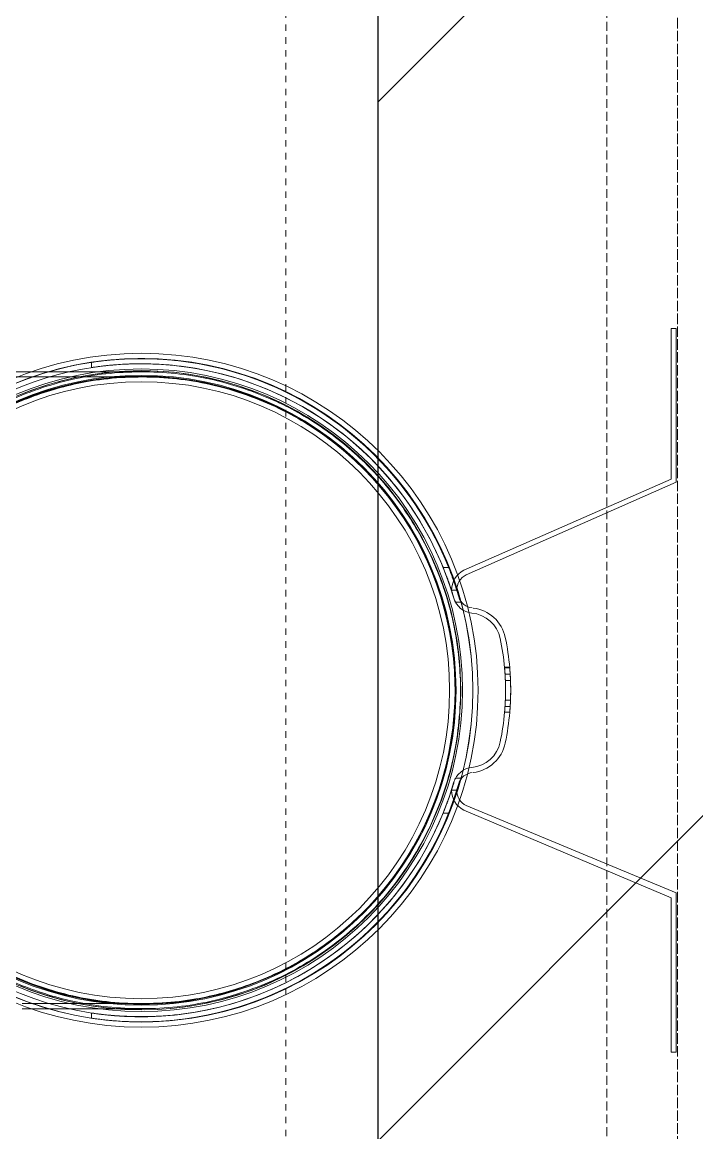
# Model space of a CAD drawing. Header units: millimetres. Extents: x 2179 to 48742, y 3478 to 161002.
# Drawn here: x 18841.9 to 18947, y 152692.9 to 152865.7 of the extents above; entities that cross this region are included whole.
import ezdxf

# ---------------------------------------------------------------- set-up
doc = ezdxf.new("R2010")
doc.units = ezdxf.units.MM
doc.linetypes.add('1_Čerchovaná 1_0mm', pattern=[2.4, 1.2, -0.6, 0, -0.6])
doc.linetypes.add('3_Čárkovaná 1_0mm', pattern=[2, 1, -1])
for name, color, linetype, lineweight in [('A-DETL-MBND', 7, '3_Čárkovaná 1_0mm', 9), ('A-WALL', 7, 'Continuous', 9), ('A-WALL-1', 7, 'Continuous', 25)]:
    doc.layers.add(name, color=color, linetype=linetype, lineweight=lineweight)
for name, color, linetype, lineweight, true_color in [('A-GENM-1', 7, 'Continuous', 9, 0x646464), ('A-GENM-2', 7, '1_Čerchovaná 1_0mm', 9, 0x646464), ('A-WALL-PATT-1', 9, 'Continuous', 9, 0x808080)]:
    doc.layers.add(name, color=color, linetype=linetype, lineweight=lineweight, true_color=true_color)

# ---------------------------------------------------------------- blocks, each defined once
blk = doc.blocks.new('Construction_Roof-Accessories_Lindab_Round- - Lindab Round Downpipe System 150_100 High Build Polyester 001 Antique White-815879-1NP _ stroje')
at = {"layer": 'A-GENM-1'}
for p, q in [((180862.18, 152818.08), (180861.38, 152818.08)), ((180861.38, 152805.58), (180861.38, 152818.08)), ((180862.18, 152818.08), (180862.18, 152805.58)), ((180771.12, 152812.81), (180771.12, 152812)), ((180861.38, 152794.65), (180861.38, 152805.58)), ((180861.38, 152805.58), (180861.38, 152794.65)), ((180862.18, 152805.58), (180862.18, 152794.18)), ((180862.18, 152794.18), (180862.18, 152805.58)), ((180829.07, 152780.44), (180861.38, 152794.65)), ((180861.38, 152794.65), (180829.07, 152780.44)), ((180862.18, 152794.18), (180829.44, 152779.73)), ((180829.44, 152779.73), (180862.18, 152794.18)), ((180825.86, 152780.9), (180826.73, 152780.9)), ((180826.73, 152780.9), (180825.86, 152780.9)), ((180827.96, 152777.34), (180827.16, 152777.34)), ((180827.16, 152777.34), (180827.96, 152777.34)), ((180828, 152777.34), (180827.16, 152777.34)), ((180827.16, 152777.34), (180828, 152777.34)), ((180827.8, 152775.48), (180828.75, 152775.48)), ((180827.8, 152775.48), (180828.75, 152775.48)), ((180828.75, 152775.48), (180827.8, 152775.48)), ((180828.75, 152775.48), (180827.8, 152775.48)), ((180836.23, 152765.35), (180835.43, 152765.35)), ((180836.24, 152765.3), (180835.43, 152765.3)), ((180835.43, 152765.28), (180836.24, 152765.28)), ((180836.31, 152764.3), (180835.51, 152764.3)), ((180836.31, 152764.3), (180835.51, 152764.3)), ((180836.36, 152763.29), (180835.56, 152763.29)), ((180836.36, 152763.29), (180835.56, 152763.29)), ((180836.36, 152763.29), (180835.56, 152763.29)), ((180836.36, 152763.29), (180835.56, 152763.29)), ((180835.51, 152759.26), (180836.31, 152759.26)), ((180835.51, 152759.26), (180836.31, 152759.26)), ((180836.36, 152760.26), (180835.56, 152760.26)), ((180836.36, 152760.26), (180835.56, 152760.26)), ((180835.56, 152760.25), (180836.36, 152760.25)), ((180835.56, 152760.25), (180836.36, 152760.25)), ((180835.44, 152758.37), (180836.25, 152758.37)), ((180836.25, 152758.37), (180835.44, 152758.37)), ((180835.44, 152758.35), (180836.24, 152758.35)), ((180828.75, 152748.08), (180827.8, 152748.08)), ((180828.75, 152748.08), (180827.8, 152748.08)), ((180827.8, 152748.08), (180828.75, 152748.08)), ((180827.8, 152748.08), (180828.75, 152748.08)), ((180827.16, 152746.21), (180827.96, 152746.21)), ((180827.96, 152746.21), (180827.16, 152746.21)), ((180827.16, 152746.21), (180828, 152746.21)), ((180828, 152746.21), (180827.16, 152746.21)), ((180829.44, 152743.82), (180862.18, 152730.23)), ((180862.18, 152730.23), (180829.44, 152743.82)), ((180826.73, 152742.65), (180825.87, 152742.65)), ((180825.87, 152742.65), (180826.73, 152742.65)), ((180861.38, 152729.46), (180829.07, 152743.12)), ((180829.07, 152743.12), (180861.38, 152729.46)), ((180861.38, 152717.98), (180861.38, 152729.46)), ((180861.38, 152729.46), (180861.38, 152717.98)), ((180862.18, 152730.23), (180862.18, 152717.98)), ((180862.18, 152717.98), (180862.18, 152730.23)), ((180861.38, 152705.48), (180861.38, 152717.98)), ((180862.18, 152717.98), (180862.18, 152705.48)), ((180771.12, 152711.55), (180771.12, 152710.74)), ((180861.38, 152705.48), (180862.18, 152705.48))]:
    blk.add_line(p, q, dxfattribs=at)
at = {"layer": 'A-GENM-1', "flags": 128}
for points in [[(180758.81, 152811.34), (180761.31, 152811.34), (180763.66, 152811.34), (180765.86, 152811.34), (180767.9, 152811.34), (180769.78, 152811.34), (180771.49, 152811.34), (180773.04, 152811.34), (180774.42, 152811.34), (180775.63, 152811.34), (180776.67, 152811.34), (180777.53, 152811.34), (180778.21, 152811.34), (180778.72, 152811.34), (180778.94, 152811.34)], [(180759.03, 152807.36), (180760.87, 152808.11), (180762.73, 152808.8), (180764.63, 152809.41), (180766.54, 152809.94), (180768.48, 152810.39), (180770.43, 152810.77), (180772.4, 152811.07), (180774.37, 152811.29), (180776.36, 152811.43), (180778.35, 152811.49), (180780.33, 152811.47), (180782.32, 152811.37), (180784.3, 152811.2), (180786.27, 152810.94), (180788.23, 152810.61), (180790.18, 152810.19), (180792.1, 152809.7), (180794.01, 152809.14), (180795.89, 152808.49), (180797.75, 152807.78), (180799.57, 152806.98), (180801.36, 152806.12), (180803.12, 152805.19), (180804.83, 152804.18), (180806.51, 152803.11), (180808.14, 152801.97), (180809.72, 152800.77), (180811.26, 152799.51), (180812.74, 152798.18), (180814.17, 152796.8), (180815.54, 152795.36), (180816.86, 152793.87), (180818.11, 152792.32), (180819.3, 152790.73), (180820.43, 152789.09), (180821.48, 152787.41), (180822.47, 152785.68), (180823.4, 152783.92), (180824.25, 152782.12), (180825.02, 152780.29), (180825.73, 152778.43), (180826.36, 152776.54), (180826.91, 152774.63), (180827.38, 152772.7), (180827.78, 152770.76), (180828.1, 152768.79), (180828.34, 152766.82), (180828.51, 152764.84), (180828.59, 152762.85), (180828.6, 152761.78)], [(180758.81, 152810.54), (180761.31, 152810.54), (180763.66, 152810.54), (180765.86, 152810.54), (180767.9, 152810.54), (180769.78, 152810.54), (180771.49, 152810.54), (180773.04, 152810.54), (180774.42, 152810.54), (180775.63, 152810.54), (180776.67, 152810.54), (180777.53, 152810.54), (180778.21, 152810.54), (180778.72, 152810.54), (180778.94, 152810.54)], [(180759.38, 152806.55), (180761.19, 152807.29), (180763.02, 152807.96), (180764.88, 152808.56), (180766.76, 152809.08), (180768.66, 152809.53), (180770.58, 152809.9), (180772.51, 152810.19), (180774.45, 152810.41), (180776.4, 152810.55), (180778.35, 152810.61), (180780.31, 152810.59), (180782.26, 152810.49), (180784.2, 152810.32), (180786.14, 152810.07), (180788.07, 152809.74), (180789.98, 152809.33), (180791.87, 152808.85), (180793.74, 152808.29), (180795.59, 152807.66), (180797.41, 152806.96), (180799.2, 152806.18), (180800.96, 152805.33), (180802.69, 152804.41), (180804.37, 152803.43), (180806.02, 152802.38), (180807.62, 152801.26), (180809.18, 152800.08), (180810.68, 152798.84), (180812.14, 152797.53), (180813.54, 152796.18), (180814.89, 152794.76), (180816.18, 152793.3), (180817.41, 152791.78), (180818.58, 152790.21), (180819.69, 152788.6), (180820.73, 152786.95), (180821.7, 152785.26), (180822.6, 152783.53), (180823.44, 152781.76), (180824.2, 152779.96), (180824.89, 152778.14), (180825.51, 152776.28), (180826.05, 152774.41), (180826.52, 152772.51), (180826.91, 152770.6), (180827.23, 152768.67), (180827.46, 152766.73), (180827.62, 152764.78), (180827.7, 152762.83), (180827.72, 152761.78)], [(180828.6, 152761.78), (180828.56, 152759.79), (180828.44, 152757.8), (180828.24, 152755.82), (180827.96, 152753.86), (180827.61, 152751.9), (180827.17, 152749.96), (180826.66, 152748.04), (180826.08, 152746.14), (180825.41, 152744.26), (180824.67, 152742.42), (180823.86, 152740.6), (180822.98, 152738.82), (180822.03, 152737.07), (180821.01, 152735.37), (180819.92, 152733.7), (180818.76, 152732.09), (180817.54, 152730.51), (180816.26, 152728.99), (180814.92, 152727.52), (180813.52, 152726.11), (180812.07, 152724.75), (180810.56, 152723.46), (180809, 152722.22), (180807.4, 152721.05), (180805.74, 152719.94), (180804.05, 152718.9), (180802.32, 152717.93), (180800.54, 152717.03), (180798.74, 152716.2), (180796.9, 152715.44), (180795.03, 152714.75), (180793.14, 152714.15), (180791.22, 152713.61), (180789.28, 152713.16), (180787.33, 152712.78), (180785.37, 152712.48), (180783.39, 152712.26), (180781.41, 152712.12), (180779.42, 152712.06), (180777.43, 152712.08), (180775.44, 152712.18), (180773.46, 152712.36), (180771.49, 152712.61), (180769.53, 152712.95), (180767.59, 152713.36), (180765.66, 152713.85), (180763.75, 152714.42), (180761.87, 152715.06), (180760.02, 152715.78)], [(180827.72, 152761.78), (180827.68, 152759.82), (180827.56, 152757.87), (180827.36, 152755.93), (180827.09, 152754), (180826.74, 152752.07), (180826.32, 152750.17), (180825.81, 152748.28), (180825.24, 152746.41), (180824.59, 152744.57), (180823.86, 152742.76), (180823.06, 152740.98), (180822.2, 152739.23), (180821.26, 152737.51), (180820.26, 152735.84), (180819.19, 152734.2), (180818.05, 152732.61), (180816.85, 152731.07), (180815.6, 152729.58), (180814.28, 152728.13), (180812.9, 152726.75), (180811.48, 152725.41), (180810, 152724.14), (180808.47, 152722.92), (180806.89, 152721.77), (180805.27, 152720.68), (180803.6, 152719.66), (180801.9, 152718.71), (180800.16, 152717.82), (180798.38, 152717.01), (180796.58, 152716.26), (180794.74, 152715.59), (180792.88, 152714.99), (180791, 152714.47), (180789.1, 152714.02), (180787.18, 152713.65), (180785.25, 152713.36), (180783.31, 152713.14), (180781.36, 152713.01), (180779.41, 152712.95), (180777.46, 152712.96), (180775.51, 152713.06), (180773.56, 152713.23), (180771.62, 152713.49), (180769.7, 152713.81), (180767.79, 152714.22), (180765.89, 152714.7), (180764.02, 152715.26), (180762.17, 152715.89), (180760.35, 152716.59), (180758.56, 152717.37)], [(180778.94, 152713.01), (180778.53, 152713.01), (180777.95, 152713.01), (180777.19, 152713.01), (180776.26, 152713.01), (180775.15, 152713.01), (180773.87, 152713.01), (180772.42, 152713.01), (180770.8, 152713.01), (180769.02, 152713.01), (180767.07, 152713.01), (180764.96, 152713.01), (180762.7, 152713.01), (180760.29, 152713.01)], [(180778.94, 152712.21), (180778.53, 152712.21), (180777.95, 152712.21), (180777.19, 152712.21), (180776.26, 152712.21), (180775.15, 152712.21), (180773.87, 152712.21), (180772.42, 152712.21), (180770.8, 152712.21), (180769.02, 152712.21), (180767.07, 152712.21), (180764.96, 152712.21), (180762.7, 152712.21), (180760.29, 152712.21)]]:
    blk.add_lwpolyline(points, dxfattribs=at)
at = {"layer": 'A-GENM-1'}
for centre, radius, start, end in [((180778.88, 152761.78), 52.43, 90, 270), ((180778.88, 152761.78), 52.43, 90, 270), ((180778.88, 152761.78), 52.43, 0, 180), ((180778.88, 152761.78), 52.43, 270, 90), ((180778.88, 152761.78), 52.43, 270, 90), ((180778.88, 152761.78), 51.63, 90, 270), ((180778.88, 152761.78), 51.63, 90, 270), ((180778.88, 152761.78), 51.61, 0, 180), ((180778.8, 152761.78), 51.6, 16.3681, 157.3931), ((180778.8, 152761.78), 51.6, 16.3681, 157.3931), ((180778.8, 152761.78), 50.8, 16.3681, 157.3931), ((180778.8, 152761.78), 50.8, 16.3681, 157.3931), ((180778.88, 152761.78), 51.63, 270, 90), ((180778.88, 152761.78), 51.63, 270, 90), ((180778.8, 152761.78), 51.6, 21.7598, 80.1575), ((180778.8, 152761.78), 51.6, 21.7567, 80.1575), ((180778.88, 152761.78), 50, 0, 180), ((180778.88, 152761.78), 50, 0, 180), ((180778.88, 152761.78), 49.73, 0, 180), ((180778.88, 152761.78), 49, 0, 180), ((180778.88, 152761.78), 49, 0, 180), ((180778.88, 152761.78), 49, 0, 180), ((180778.88, 152761.78), 49, 0, 180), ((180778.8, 152761.78), 50.8, 22.1204, 80.0009), ((180778.8, 152761.78), 50.8, 22.1172, 80.0009), ((180778.88, 152761.78), 48.88, 0, 180), ((180778.88, 152761.78), 48, 0, 180), ((180778.88, 152761.78), 48, 0, 180), ((180830.76, 152777.26), 3.6, 118, 178.6506), ((180830.76, 152777.26), 3.6, 118, 178.6506), ((180830.76, 152777.26), 2.8, 118, 178.265), ((180830.76, 152777.26), 2.8, 118, 178.265), ((180830.64, 152777), 2.43, 196.3681, 264.5913), ((180830.64, 152777), 2.43, 196.3681, 264.5913), ((180830.64, 152777), 3.23, 196.3681, 264.5913), ((180830.64, 152777), 3.23, 196.3681, 264.5913), ((180829.87, 152768.81), 5.8, 11.7107, 83.3681), ((180829.87, 152768.81), 5.8, 11.7107, 83.3681), ((180829.87, 152768.81), 5, 11.7107, 84.5913), ((180829.87, 152768.81), 5, 11.7107, 84.5913), ((180795.94, 152761.78), 39.65, 5.0756, 11.7107), ((180795.94, 152761.78), 39.65, 5.0756, 11.7107), ((180795.94, 152761.78), 40.45, 4.9749, 11.7107), ((180795.94, 152761.78), 40.45, 4.9749, 11.7107), ((180778.88, 152761.78), 52.43, 180, 0), ((180778.88, 152761.78), 51.61, 180, 360), ((180778.88, 152761.78), 50, 180, 0), ((180778.88, 152761.78), 50, 180, 0), ((180778.88, 152761.78), 49.73, 180, 0), ((180778.88, 152761.78), 49, 180, 360), ((180778.88, 152761.78), 49, 180, 360), ((180778.88, 152761.78), 49, 180, 0), ((180778.88, 152761.78), 49, 180, 0), ((180778.88, 152761.78), 48.88, 180, 0), ((180778.88, 152761.78), 48, 180, 0), ((180778.88, 152761.78), 48, 180, 0), ((180778.8, 152761.78), 51.6, 183.5413, 343.6779), ((180778.8, 152761.78), 51.6, 183.5413, 343.6779), ((180778.8, 152761.78), 50.8, 183.5971, 343.6852), ((180778.8, 152761.78), 50.8, 183.5971, 343.6852), ((180795.94, 152761.78), 39.65, 348.2893, 355.0705), ((180795.94, 152761.78), 39.65, 348.2893, 355.0705), ((180795.94, 152761.78), 40.45, 348.2893, 355.1683), ((180795.94, 152761.78), 40.45, 348.2893, 355.1683), ((180829.87, 152754.74), 5, 275.4087, 348.2893), ((180829.87, 152754.74), 5, 275.4087, 348.2893), ((180829.87, 152754.74), 5.8, 276.6319, 348.2893), ((180829.87, 152754.74), 5.8, 276.6319, 348.2893), ((180830.64, 152746.55), 3.23, 95.4087, 162.8146), ((180830.64, 152746.55), 3.23, 95.4087, 162.8146), ((180830.64, 152746.55), 2.43, 95.4087, 162.6821), ((180830.64, 152746.55), 2.43, 95.4087, 162.6821), ((180830.76, 152746.29), 3.6, 181.3494, 242), ((180830.76, 152746.29), 3.6, 181.3494, 242), ((180830.76, 152746.29), 2.8, 181.735, 242), ((180830.76, 152746.29), 2.8, 181.735, 242), ((180778.8, 152761.78), 50.8, 279.9991, 337.8811), ((180778.8, 152761.78), 50.8, 279.9991, 337.8843), ((180778.8, 152761.78), 51.6, 279.8425, 338.2417), ((180778.8, 152761.78), 51.6, 279.8425, 338.2448)]:
    blk.add_arc(centre, radius, start, end, dxfattribs=at)
for points, knots in [([(180787.62, 152812.62), (180786.64, 152812.79), (180784.71, 152813.07), (180781.99, 152813.3), (180779.35, 152813.4), (180776.98, 152813.36), (180774.93, 152813.25), (180773.26, 152813.09), (180772.05, 152812.94), (180771.22, 152812.82), (180771.02, 152812.79), (180771.55, 152812.87), (180772.67, 152813.02), (180773.87, 152813.15), (180774.97, 152813.24), (180776.21, 152813.32), (180778, 152813.39), (180781.71, 152813.38), (180785.16, 152813.05), (180787.62, 152812.62)], [0, 0, 0, 0, 0.055556, 0.111111, 0.166667, 0.222222, 0.277778, 0.333333, 0.388889, 0.444444, 0.513889, 0.583333, 0.652778, 0.6875, 0.722222, 0.756944, 0.791667, 0.861111, 1, 1, 1, 1]), ([(180787.62, 152811.81), (180786.64, 152811.98), (180784.71, 152812.26), (180781.99, 152812.5), (180779.35, 152812.6), (180776.97, 152812.56), (180774.93, 152812.44), (180773.26, 152812.28), (180772.05, 152812.13), (180771.22, 152812.01), (180771.02, 152811.98), (180771.55, 152812.06), (180772.67, 152812.21), (180773.87, 152812.34), (180774.97, 152812.44), (180776.22, 152812.52), (180778.01, 152812.59), (180781.72, 152812.58), (180785.16, 152812.24), (180787.62, 152811.81)], [0, 0, 0, 0, 0.055556, 0.111111, 0.166667, 0.222222, 0.277778, 0.333333, 0.388889, 0.444444, 0.513889, 0.583333, 0.652778, 0.6875, 0.722222, 0.756944, 0.791667, 0.861111, 1, 1, 1, 1]), ([(180729.15, 152761.78), (180729.19, 152765.53), (180730.01, 152772.76), (180732.86, 152781.12), (180736.35, 152787.57), (180739.44, 152792.07), (180742.91, 152796.09), (180746.92, 152799.81), (180751.31, 152803.1), (180755.88, 152805.8), (180760.86, 152808.03), (180766.09, 152809.75), (180771.3, 152810.86), (180776.7, 152811.37), (180782.2, 152811.32), (180787.18, 152810.74), (180791.71, 152809.73), (180795.89, 152808.41), (180799.95, 152806.75), (180803.76, 152804.78), (180807.37, 152802.47), (180810.86, 152799.8), (180814.1, 152796.85), (180817.01, 152793.7), (180819.61, 152790.3), (180821.97, 152786.6), (180824, 152782.72), (180826.2, 152777.44), (180828.02, 152770.61), (180828.56, 152764.78), (180828.59, 152761.78)], [-1, -1, -1, -1, -0.930556, -0.861111, -0.826389, -0.791667, -0.756944, -0.722222, -0.6875, -0.652778, -0.618056, -0.583333, -0.548611, -0.513889, -0.479167, -0.444444, -0.416667, -0.388889, -0.361111, -0.333333, -0.305556, -0.277778, -0.25, -0.222222, -0.194444, -0.166667, -0.138889, -0.111111, -0.055556, 0, 0, 0, 0]), ([(180827.79, 152761.78), (180827.75, 152765.47), (180826.95, 152772.59), (180824.16, 152780.8), (180820.75, 152787.15), (180817.72, 152791.59), (180814.32, 152795.54), (180810.36, 152799.22), (180806.04, 152802.46), (180801.55, 152805.11), (180796.65, 152807.31), (180791.5, 152808.99), (180786.38, 152810.07), (180781.07, 152810.58), (180775.65, 152810.51), (180770.75, 152809.94), (180766.3, 152808.94), (180762.18, 152807.64), (180758.19, 152805.99), (180754.44, 152804.06), (180750.88, 152801.79), (180747.46, 152799.17), (180744.27, 152796.28), (180741.41, 152793.18), (180738.84, 152789.84), (180736.51, 152786.2), (180734.5, 152782.39), (180732.32, 152777.19), (180730.52, 152770.47), (180729.99, 152764.73), (180729.96, 152761.78)], [-1, -1, -1, -1, -0.930556, -0.861111, -0.826389, -0.791667, -0.756944, -0.722222, -0.6875, -0.652778, -0.618056, -0.583333, -0.548611, -0.513889, -0.479167, -0.444444, -0.416667, -0.388889, -0.361111, -0.333333, -0.305556, -0.277778, -0.25, -0.222222, -0.194444, -0.166667, -0.138889, -0.111111, -0.055556, 0, 0, 0, 0]), ([(180825.86, 152780.91), (180825.95, 152780.7), (180826.11, 152780.3), (180826.29, 152779.81), (180826.42, 152779.48), (180826.5, 152779.26), (180826.54, 152779.15), (180826.54, 152779.14), (180826.54, 152779.15)], [-1, -1, -1, -1, -0.785714, -0.571429, -0.428571, -0.285714, -0.142857, 0, 0, 0, 0]), ([(180826.54, 152779.15), (180826.55, 152779.13), (180826.54, 152779.16), (180826.48, 152779.32), (180826.41, 152779.5), (180826.31, 152779.76), (180826.13, 152780.23), (180825.98, 152780.63), (180825.86, 152780.91)], [-1, -1, -1, -1, -0.785714, -0.678571, -0.571429, -0.428571, -0.285714, 0, 0, 0, 0]), ([(180826.73, 152780.91), (180826.81, 152780.7), (180826.97, 152780.3), (180827.15, 152779.81), (180827.27, 152779.47), (180827.35, 152779.26), (180827.39, 152779.15), (180827.39, 152779.14), (180827.39, 152779.15)], [-1, -1, -1, -1, -0.785714, -0.571429, -0.428571, -0.285714, -0.142857, 0, 0, 0, 0]), ([(180827.39, 152779.15), (180827.4, 152779.13), (180827.39, 152779.16), (180827.33, 152779.31), (180827.26, 152779.5), (180827.17, 152779.76), (180826.99, 152780.23), (180826.84, 152780.63), (180826.73, 152780.91)], [-1, -1, -1, -1, -0.785714, -0.678571, -0.571429, -0.428571, -0.285714, 0, 0, 0, 0]), ([(180826.54, 152779.15), (180826.53, 152779.16), (180826.54, 152779.16), (180826.57, 152779.05), (180826.64, 152778.87), (180826.76, 152778.52), (180826.88, 152778.19), (180826.96, 152777.94)], [-1, -1, -1, -1, -0.833333, -0.666667, -0.5, -0.333333, 0, 0, 0, 0]), ([(180826.96, 152777.94), (180826.88, 152778.19), (180826.76, 152778.52), (180826.64, 152778.87), (180826.57, 152779.05), (180826.54, 152779.16), (180826.53, 152779.16), (180826.54, 152779.15)], [-1, -1, -1, -1, -0.666667, -0.5, -0.333333, -0.166667, 0, 0, 0, 0]), ([(180826.96, 152777.94), (180827.03, 152777.75), (180827.15, 152777.36), (180827.32, 152776.84), (180827.45, 152776.41), (180827.51, 152776.19), (180827.54, 152776.09)], [-1, -1, -1, -1, -0.7, -0.4, -0.2, 0, 0, 0, 0]), ([(180827.54, 152776.09), (180827.5, 152776.25), (180827.4, 152776.58), (180827.2, 152777.23), (180827.05, 152777.69), (180826.96, 152777.94)], [-1, -1, -1, -1, -0.7, -0.4, 0, 0, 0, 0]), ([(180827.39, 152779.15), (180827.39, 152779.16), (180827.39, 152779.16), (180827.42, 152779.06), (180827.49, 152778.87), (180827.61, 152778.53), (180827.72, 152778.19), (180827.81, 152777.94)], [-1, -1, -1, -1, -0.833333, -0.666667, -0.5, -0.333333, 0, 0, 0, 0]), ([(180827.81, 152777.94), (180827.72, 152778.19), (180827.61, 152778.53), (180827.49, 152778.87), (180827.42, 152779.06), (180827.39, 152779.16), (180827.39, 152779.16), (180827.39, 152779.15)], [-1, -1, -1, -1, -0.666667, -0.5, -0.333333, -0.166667, 0, 0, 0, 0]), ([(180827.81, 152777.94), (180827.9, 152777.67), (180828.03, 152777.25), (180828.2, 152776.69), (180828.28, 152776.44), (180828.31, 152776.32)], [-1, -1, -1, -1, -0.5, -0.25, 0, 0, 0, 0]), ([(180828.31, 152776.32), (180828.28, 152776.44), (180828.2, 152776.69), (180828.03, 152777.25), (180827.9, 152777.67), (180827.81, 152777.94)], [-1, -1, -1, -1, -0.75, -0.5, 0, 0, 0, 0]), ([(180828.75, 152775.48), (180828.75, 152775.47), (180828.75, 152775.48), (180828.71, 152775.54), (180828.63, 152775.63), (180828.49, 152775.85), (180828.38, 152776.1), (180828.31, 152776.32)], [-1, -1, -1, -1, -0.85, -0.7, -0.55, -0.4, 0, 0, 0, 0]), ([(180828.31, 152776.32), (180828.35, 152776.19), (180828.42, 152776.01), (180828.52, 152775.82), (180828.59, 152775.7), (180828.66, 152775.6), (180828.71, 152775.53), (180828.74, 152775.49), (180828.75, 152775.48), (180828.75, 152775.48)], [-1, -1, -1, -1, -0.75, -0.625, -0.5, -0.375, -0.25, -0.125, 0, 0, 0, 0]), ([(180828.75, 152775.48), (180828.75, 152775.48), (180828.74, 152775.49), (180828.71, 152775.53), (180828.66, 152775.6), (180828.59, 152775.7), (180828.52, 152775.82), (180828.42, 152776.01), (180828.35, 152776.19), (180828.31, 152776.32)], [-1, -1, -1, -1, -0.875, -0.75, -0.625, -0.5, -0.375, -0.25, 0, 0, 0, 0]), ([(180828.31, 152776.32), (180828.36, 152776.15), (180828.45, 152775.94), (180828.57, 152775.72), (180828.65, 152775.61), (180828.7, 152775.54), (180828.74, 152775.5), (180828.75, 152775.48), (180828.75, 152775.48)], [-1, -1, -1, -1, -0.7, -0.55, -0.4, -0.3, -0.2, -0.1, -0.1, -0.1, -0.1]), ([(180827.8, 152775.48), (180827.8, 152775.47), (180827.79, 152775.48), (180827.76, 152775.55), (180827.71, 152775.64), (180827.64, 152775.81), (180827.57, 152775.99), (180827.54, 152776.09)], [-1, -1, -1, -1, -0.75, -0.625, -0.5, -0.25, 0, 0, 0, 0]), ([(180827.54, 152776.09), (180827.57, 152775.99), (180827.64, 152775.81), (180827.71, 152775.64), (180827.76, 152775.55), (180827.79, 152775.48), (180827.8, 152775.47), (180827.8, 152775.48)], [-1, -1, -1, -1, -0.75, -0.5, -0.375, -0.25, 0, 0, 0, 0]), ([(180835.44, 152758.35), (180835.44, 152758.36), (180835.46, 152758.52), (180835.5, 152759.06), (180835.53, 152759.59), (180835.56, 152760.22), (180835.58, 152760.83), (180835.59, 152761.32), (180835.59, 152761.83), (180835.59, 152762.42), (180835.57, 152763.06), (180835.55, 152763.61), (180835.52, 152764.11), (180835.49, 152764.55), (180835.47, 152764.9), (180835.44, 152765.16), (180835.43, 152765.31), (180835.43, 152765.35), (180835.43, 152765.35)], [-1, -1, -1, -1, -0.861111, -0.791667, -0.722222, -0.652778, -0.583333, -0.548611, -0.513889, -0.444444, -0.388889, -0.333333, -0.277778, -0.222222, -0.166667, -0.111111, -0.055556, 0, 0, 0, 0]), ([(180835.43, 152765.35), (180835.43, 152765.35), (180835.44, 152765.19), (180835.49, 152764.65), (180835.52, 152764.12), (180835.55, 152763.49), (180835.58, 152762.88), (180835.59, 152762.39), (180835.59, 152761.88), (180835.59, 152761.29), (180835.57, 152760.65), (180835.55, 152760.09), (180835.53, 152759.59), (180835.5, 152759.16), (180835.48, 152758.81), (180835.46, 152758.55), (180835.44, 152758.39), (180835.44, 152758.36), (180835.44, 152758.35)], [-1, -1, -1, -1, -0.861111, -0.791667, -0.722222, -0.652778, -0.583333, -0.548611, -0.513889, -0.444444, -0.388889, -0.333333, -0.277778, -0.222222, -0.166667, -0.111111, -0.055556, 0, 0, 0, 0]), ([(180835.56, 152763.29), (180835.56, 152763.3), (180835.56, 152763.39), (180835.54, 152763.69), (180835.52, 152764.06), (180835.49, 152764.56), (180835.46, 152764.99), (180835.43, 152765.28)], [-1, -1, -1, -1, -0.785714, -0.571429, -0.428571, -0.285714, 0, 0, 0, 0]), ([(180835.43, 152765.28), (180835.45, 152765.06), (180835.49, 152764.63), (180835.52, 152764.11), (180835.54, 152763.74), (180835.56, 152763.42), (180835.56, 152763.31), (180835.56, 152763.29)], [-1, -1, -1, -1, -0.785714, -0.571429, -0.428571, -0.285714, 0, 0, 0, 0]), ([(180835.56, 152763.29), (180835.55, 152763.44), (180835.54, 152763.7), (180835.53, 152763.95), (180835.52, 152764.1), (180835.51, 152764.21), (180835.51, 152764.3), (180835.51, 152764.3), (180835.52, 152764.18), (180835.53, 152763.95), (180835.54, 152763.69), (180835.56, 152763.4), (180835.57, 152763.1), (180835.58, 152762.79), (180835.58, 152762.47), (180835.59, 152762.13), (180835.59, 152761.78), (180835.59, 152761.42), (180835.58, 152761.08), (180835.58, 152760.77), (180835.57, 152760.45), (180835.56, 152760.16), (180835.55, 152759.91), (180835.53, 152759.7), (180835.53, 152759.52), (180835.52, 152759.38), (180835.51, 152759.29), (180835.51, 152759.26), (180835.51, 152759.27), (180835.51, 152759.32), (180835.52, 152759.4), (180835.52, 152759.49), (180835.53, 152759.59), (180835.54, 152759.81), (180835.55, 152760.06), (180835.56, 152760.26)], [-1, -1, -1, -1, -0.958333, -0.916667, -0.895833, -0.875, -0.833333, -0.791667, -0.75, -0.708333, -0.666667, -0.638889, -0.611111, -0.583333, -0.555556, -0.527778, -0.5, -0.472222, -0.444444, -0.416667, -0.388889, -0.361111, -0.333333, -0.305556, -0.277778, -0.25, -0.222222, -0.194444, -0.166667, -0.138889, -0.111111, -0.097222, -0.083333, -0.055556, 0, 0, 0, 0]), ([(180835.56, 152760.26), (180835.55, 152760.11), (180835.54, 152759.85), (180835.53, 152759.6), (180835.52, 152759.45), (180835.51, 152759.34), (180835.51, 152759.26), (180835.51, 152759.26), (180835.52, 152759.37), (180835.53, 152759.6), (180835.54, 152759.87), (180835.56, 152760.16), (180835.57, 152760.45), (180835.58, 152760.77), (180835.58, 152761.08), (180835.59, 152761.42), (180835.59, 152761.78), (180835.59, 152762.13), (180835.58, 152762.47), (180835.58, 152762.79), (180835.57, 152763.1), (180835.56, 152763.4), (180835.55, 152763.64), (180835.53, 152763.85), (180835.53, 152764.03), (180835.52, 152764.17), (180835.51, 152764.26), (180835.51, 152764.3), (180835.51, 152764.29), (180835.51, 152764.23), (180835.52, 152764.15), (180835.52, 152764.06), (180835.53, 152763.96), (180835.54, 152763.74), (180835.55, 152763.49), (180835.56, 152763.29)], [-1, -1, -1, -1, -0.958333, -0.916667, -0.895833, -0.875, -0.833333, -0.791667, -0.75, -0.708333, -0.666667, -0.638889, -0.611111, -0.583333, -0.555556, -0.527778, -0.5, -0.472222, -0.444444, -0.416667, -0.388889, -0.361111, -0.333333, -0.305556, -0.277778, -0.25, -0.222222, -0.194444, -0.166667, -0.138889, -0.111111, -0.097222, -0.083333, -0.055556, 0, 0, 0, 0]), ([(180836.23, 152765.35), (180836.23, 152765.35), (180836.25, 152765.19), (180836.29, 152764.65), (180836.32, 152764.12), (180836.35, 152763.49), (180836.38, 152762.88), (180836.39, 152762.39), (180836.39, 152761.88), (180836.39, 152761.29), (180836.38, 152760.65), (180836.36, 152760.09), (180836.33, 152759.59), (180836.31, 152759.16), (180836.28, 152758.81), (180836.26, 152758.55), (180836.25, 152758.39), (180836.24, 152758.36), (180836.24, 152758.35)], [-1, -1, -1, -1, -0.861111, -0.791667, -0.722222, -0.652778, -0.583333, -0.548611, -0.513889, -0.444444, -0.388889, -0.333333, -0.277778, -0.222222, -0.166667, -0.111111, -0.055556, 0, 0, 0, 0]), ([(180836.24, 152758.35), (180836.24, 152758.36), (180836.26, 152758.52), (180836.3, 152759.06), (180836.33, 152759.59), (180836.36, 152760.22), (180836.38, 152760.83), (180836.39, 152761.32), (180836.39, 152761.83), (180836.39, 152762.42), (180836.37, 152763.06), (180836.35, 152763.61), (180836.32, 152764.11), (180836.29, 152764.55), (180836.27, 152764.9), (180836.25, 152765.16), (180836.23, 152765.31), (180836.23, 152765.35), (180836.23, 152765.35)], [-1, -1, -1, -1, -0.861111, -0.791667, -0.722222, -0.652778, -0.583333, -0.548611, -0.513889, -0.444444, -0.388889, -0.333333, -0.277778, -0.222222, -0.166667, -0.111111, -0.055556, 0, 0, 0, 0]), ([(180836.24, 152765.28), (180836.26, 152765.06), (180836.29, 152764.63), (180836.32, 152764.11), (180836.34, 152763.74), (180836.36, 152763.42), (180836.36, 152763.31), (180836.36, 152763.29)], [-1, -1, -1, -1, -0.785714, -0.571429, -0.428571, -0.285714, 0, 0, 0, 0]), ([(180836.36, 152763.29), (180836.36, 152763.3), (180836.36, 152763.39), (180836.34, 152763.69), (180836.33, 152764.06), (180836.29, 152764.56), (180836.26, 152764.99), (180836.24, 152765.28)], [-1, -1, -1, -1, -0.785714, -0.571429, -0.428571, -0.285714, 0, 0, 0, 0]), ([(180836.36, 152763.29), (180836.36, 152763.44), (180836.34, 152763.7), (180836.33, 152763.95), (180836.32, 152764.1), (180836.32, 152764.21), (180836.31, 152764.3), (180836.31, 152764.3), (180836.32, 152764.18), (180836.33, 152763.95), (180836.34, 152763.69), (180836.36, 152763.4), (180836.37, 152763.1), (180836.38, 152762.79), (180836.38, 152762.47), (180836.39, 152762.13), (180836.39, 152761.78), (180836.39, 152761.42), (180836.38, 152761.08), (180836.38, 152760.77), (180836.37, 152760.45), (180836.36, 152760.16), (180836.35, 152759.91), (180836.34, 152759.7), (180836.33, 152759.52), (180836.32, 152759.38), (180836.31, 152759.29), (180836.31, 152759.26), (180836.31, 152759.27), (180836.31, 152759.32), (180836.32, 152759.4), (180836.32, 152759.49), (180836.33, 152759.59), (180836.34, 152759.81), (180836.35, 152760.06), (180836.36, 152760.26)], [-1, -1, -1, -1, -0.958333, -0.916667, -0.895833, -0.875, -0.833333, -0.791667, -0.75, -0.708333, -0.666667, -0.638889, -0.611111, -0.583333, -0.555556, -0.527778, -0.5, -0.472222, -0.444444, -0.416667, -0.388889, -0.361111, -0.333333, -0.305556, -0.277778, -0.25, -0.222222, -0.194444, -0.166667, -0.138889, -0.111111, -0.097222, -0.083333, -0.055556, 0, 0, 0, 0]), ([(180836.36, 152760.26), (180836.36, 152760.11), (180836.34, 152759.85), (180836.33, 152759.6), (180836.32, 152759.45), (180836.32, 152759.34), (180836.31, 152759.26), (180836.31, 152759.26), (180836.32, 152759.37), (180836.33, 152759.6), (180836.34, 152759.87), (180836.36, 152760.16), (180836.37, 152760.45), (180836.38, 152760.77), (180836.38, 152761.08), (180836.39, 152761.42), (180836.39, 152761.78), (180836.39, 152762.13), (180836.38, 152762.47), (180836.38, 152762.79), (180836.37, 152763.1), (180836.36, 152763.4), (180836.35, 152763.64), (180836.34, 152763.85), (180836.33, 152764.03), (180836.32, 152764.17), (180836.31, 152764.26), (180836.31, 152764.3), (180836.31, 152764.29), (180836.31, 152764.23), (180836.32, 152764.15), (180836.32, 152764.06), (180836.33, 152763.96), (180836.34, 152763.74), (180836.35, 152763.49), (180836.36, 152763.29)], [-1, -1, -1, -1, -0.958333, -0.916667, -0.895833, -0.875, -0.833333, -0.791667, -0.75, -0.708333, -0.666667, -0.638889, -0.611111, -0.583333, -0.555556, -0.527778, -0.5, -0.472222, -0.444444, -0.416667, -0.388889, -0.361111, -0.333333, -0.305556, -0.277778, -0.25, -0.222222, -0.194444, -0.166667, -0.138889, -0.111111, -0.097222, -0.083333, -0.055556, 0, 0, 0, 0]), ([(180828.59, 152761.78), (180828.55, 152758.03), (180827.74, 152750.79), (180824.9, 152742.44), (180821.43, 152735.99), (180818.36, 152731.48), (180814.9, 152727.46), (180810.88, 152723.72), (180806.49, 152720.43), (180801.92, 152717.73), (180796.94, 152715.5), (180791.71, 152713.79), (180786.5, 152712.69), (180781.1, 152712.18), (180775.6, 152712.24), (180770.62, 152712.83), (180766.09, 152713.84), (180761.9, 152715.16), (180757.85, 152716.83), (180754.03, 152718.8), (180750.42, 152721.1), (180746.94, 152723.77), (180743.7, 152726.71), (180740.79, 152729.85), (180738.18, 152733.25), (180735.81, 152736.95), (180733.77, 152740.83), (180731.55, 152746.11), (180729.72, 152752.94), (180729.18, 152758.78), (180729.15, 152761.78)], [-1, -1, -1, -1, -0.930556, -0.861111, -0.826389, -0.791667, -0.756944, -0.722222, -0.6875, -0.652778, -0.618056, -0.583333, -0.548611, -0.513889, -0.479167, -0.444444, -0.416667, -0.388889, -0.361111, -0.333333, -0.305556, -0.277778, -0.25, -0.222222, -0.194444, -0.166667, -0.138889, -0.111111, -0.055556, 0, 0, 0, 0]), ([(180729.96, 152761.78), (180730, 152758.09), (180730.8, 152750.97), (180733.61, 152742.75), (180737.04, 152736.4), (180740.08, 152731.97), (180743.49, 152728.02), (180747.44, 152724.35), (180751.75, 152721.12), (180756.25, 152718.47), (180761.15, 152716.27), (180766.3, 152714.58), (180771.43, 152713.49), (180776.73, 152712.98), (180782.15, 152713.03), (180787.05, 152713.6), (180791.51, 152714.6), (180795.62, 152715.89), (180799.61, 152717.53), (180803.36, 152719.46), (180806.92, 152721.74), (180810.34, 152724.36), (180813.53, 152727.27), (180816.39, 152730.37), (180818.96, 152733.71), (180821.27, 152737.35), (180823.27, 152741.17), (180825.44, 152746.36), (180827.23, 152753.08), (180827.76, 152758.82), (180827.79, 152761.78)], [-1, -1, -1, -1, -0.930556, -0.861111, -0.826389, -0.791667, -0.756944, -0.722222, -0.6875, -0.652778, -0.618056, -0.583333, -0.548611, -0.513889, -0.479167, -0.444444, -0.416667, -0.388889, -0.361111, -0.333333, -0.305556, -0.277778, -0.25, -0.222222, -0.194444, -0.166667, -0.138889, -0.111111, -0.055556, 0, 0, 0, 0]), ([(180835.44, 152758.37), (180835.47, 152758.7), (180835.5, 152759.16), (180835.53, 152759.68), (180835.55, 152760.08), (180835.56, 152760.23), (180835.56, 152760.25)], [-1, -1, -1, -1, -0.666667, -0.5, -0.333333, 0, 0, 0, 0]), ([(180835.56, 152760.25), (180835.56, 152760.23), (180835.55, 152760.08), (180835.53, 152759.68), (180835.5, 152759.16), (180835.47, 152758.7), (180835.44, 152758.37)], [-1, -1, -1, -1, -0.666667, -0.5, -0.333333, 0, 0, 0, 0]), ([(180836.36, 152760.25), (180836.36, 152760.23), (180836.35, 152760.08), (180836.34, 152759.68), (180836.31, 152759.16), (180836.27, 152758.7), (180836.25, 152758.37)], [-1, -1, -1, -1, -0.666667, -0.5, -0.333333, 0, 0, 0, 0]), ([(180836.25, 152758.37), (180836.27, 152758.7), (180836.31, 152759.16), (180836.34, 152759.68), (180836.35, 152760.08), (180836.36, 152760.23), (180836.36, 152760.25)], [-1, -1, -1, -1, -0.666667, -0.5, -0.333333, 0, 0, 0, 0]), ([(180827.56, 152747.5), (180827.53, 152747.4), (180827.46, 152747.18), (180827.33, 152746.75), (180827.16, 152746.21), (180827.03, 152745.81), (180826.96, 152745.62)], [0, 0, 0, 0, 0.2, 0.4, 0.7, 1, 1, 1, 1]), ([(180826.96, 152745.62), (180827.05, 152745.87), (180827.2, 152746.35), (180827.41, 152747.01), (180827.51, 152747.35), (180827.56, 152747.5)], [0, 0, 0, 0, 0.4, 0.7, 1, 1, 1, 1]), ([(180828.32, 152747.27), (180828.29, 152747.15), (180828.21, 152746.89), (180828.04, 152746.33), (180827.9, 152745.89), (180827.81, 152745.62)], [0, 0, 0, 0, 0.25, 0.5, 1, 1, 1, 1]), ([(180827.81, 152745.62), (180827.9, 152745.89), (180828.04, 152746.33), (180828.21, 152746.89), (180828.29, 152747.15), (180828.32, 152747.27)], [0, 0, 0, 0, 0.5, 0.75, 1, 1, 1, 1]), ([(180828.32, 152747.27), (180828.39, 152747.48), (180828.5, 152747.72), (180828.64, 152747.93), (180828.71, 152748.02), (180828.75, 152748.07), (180828.75, 152748.08), (180828.75, 152748.08)], [0, 0, 0, 0, 0.4, 0.55, 0.7, 0.85, 1, 1, 1, 1]), ([(180828.75, 152748.08), (180828.75, 152748.07), (180828.74, 152748.06), (180828.71, 152748.02), (180828.66, 152747.95), (180828.6, 152747.86), (180828.53, 152747.75), (180828.43, 152747.56), (180828.36, 152747.4), (180828.32, 152747.27)], [0, 0, 0, 0, 0.125, 0.25, 0.375, 0.5, 0.625, 0.75, 1, 1, 1, 1]), ([(180828.32, 152747.27), (180828.36, 152747.4), (180828.43, 152747.56), (180828.53, 152747.75), (180828.6, 152747.86), (180828.66, 152747.95), (180828.71, 152748.02), (180828.74, 152748.06), (180828.75, 152748.07), (180828.75, 152748.08)], [0, 0, 0, 0, 0.25, 0.375, 0.5, 0.625, 0.75, 0.875, 1, 1, 1, 1]), ([(180828.75, 152748.08), (180828.75, 152748.08), (180828.75, 152748.08), (180828.74, 152748.06), (180828.71, 152748.02), (180828.65, 152747.95), (180828.58, 152747.84), (180828.46, 152747.63), (180828.37, 152747.43), (180828.32, 152747.27)], [0, 0, 0, 0, 0.1, 0.2, 0.3, 0.4, 0.55, 0.7, 1, 1, 1, 1]), ([(180826.96, 152745.62), (180826.88, 152745.37), (180826.76, 152745.03), (180826.64, 152744.68), (180826.57, 152744.5), (180826.54, 152744.4), (180826.54, 152744.39), (180826.54, 152744.4)], [0, 0, 0, 0, 0.333333, 0.5, 0.666667, 0.833333, 1, 1, 1, 1]), ([(180826.54, 152744.4), (180826.54, 152744.39), (180826.54, 152744.4), (180826.57, 152744.5), (180826.64, 152744.68), (180826.76, 152745.03), (180826.88, 152745.37), (180826.96, 152745.62)], [0, 0, 0, 0, 0.166667, 0.333333, 0.5, 0.666667, 1, 1, 1, 1]), ([(180827.81, 152745.62), (180827.72, 152745.37), (180827.61, 152745.03), (180827.49, 152744.68), (180827.4, 152744.44), (180827.38, 152744.38), (180827.39, 152744.4)], [0, 0, 0, 0, 0.333333, 0.5, 0.666667, 1, 1, 1, 1]), ([(180827.39, 152744.4), (180827.38, 152744.38), (180827.4, 152744.44), (180827.49, 152744.68), (180827.61, 152745.03), (180827.72, 152745.37), (180827.81, 152745.62)], [0, 0, 0, 0, 0.333333, 0.5, 0.666667, 1, 1, 1, 1]), ([(180825.86, 152742.65), (180825.98, 152742.92), (180826.13, 152743.32), (180826.31, 152743.79), (180826.41, 152744.05), (180826.48, 152744.24), (180826.54, 152744.39), (180826.55, 152744.42), (180826.54, 152744.4)], [0, 0, 0, 0, 0.285714, 0.428571, 0.571429, 0.678571, 0.785714, 1, 1, 1, 1]), ([(180826.54, 152744.4), (180826.54, 152744.41), (180826.54, 152744.41), (180826.5, 152744.29), (180826.42, 152744.08), (180826.29, 152743.74), (180826.11, 152743.26), (180825.95, 152742.85), (180825.86, 152742.65)], [0, 0, 0, 0, 0.142857, 0.285714, 0.428571, 0.571429, 0.785714, 1, 1, 1, 1]), ([(180826.73, 152742.65), (180826.84, 152742.92), (180826.99, 152743.32), (180827.17, 152743.79), (180827.26, 152744.05), (180827.33, 152744.24), (180827.39, 152744.39), (180827.4, 152744.42), (180827.39, 152744.4)], [0, 0, 0, 0, 0.285714, 0.428571, 0.571429, 0.678571, 0.785714, 1, 1, 1, 1]), ([(180827.39, 152744.4), (180827.39, 152744.41), (180827.39, 152744.41), (180827.35, 152744.29), (180827.27, 152744.08), (180827.15, 152743.74), (180826.97, 152743.26), (180826.81, 152742.85), (180826.73, 152742.65)], [0, 0, 0, 0, 0.142857, 0.285714, 0.428571, 0.571429, 0.785714, 1, 1, 1, 1]), ([(180787.62, 152711.74), (180786.64, 152711.57), (180784.71, 152711.29), (180781.99, 152711.05), (180779.35, 152710.95), (180776.97, 152710.99), (180774.93, 152711.11), (180773.26, 152711.27), (180772.05, 152711.42), (180771.22, 152711.54), (180771.02, 152711.57), (180771.55, 152711.49), (180772.67, 152711.34), (180773.87, 152711.21), (180774.97, 152711.11), (180776.22, 152711.03), (180778.01, 152710.96), (180781.72, 152710.97), (180785.16, 152711.31), (180787.62, 152711.74)], [0, 0, 0, 0, 0.055556, 0.111111, 0.166667, 0.222222, 0.277778, 0.333333, 0.388889, 0.444444, 0.513889, 0.583333, 0.652778, 0.6875, 0.722222, 0.756944, 0.791667, 0.861111, 1, 1, 1, 1]), ([(180787.62, 152710.93), (180786.64, 152710.76), (180784.71, 152710.49), (180781.99, 152710.25), (180779.35, 152710.15), (180776.98, 152710.19), (180774.93, 152710.31), (180773.26, 152710.46), (180772.05, 152710.61), (180771.22, 152710.73), (180771.02, 152710.76), (180771.55, 152710.68), (180772.67, 152710.53), (180773.87, 152710.4), (180774.97, 152710.31), (180776.21, 152710.23), (180778, 152710.16), (180781.71, 152710.17), (180785.16, 152710.5), (180787.62, 152710.93)], [0, 0, 0, 0, 0.055556, 0.111111, 0.166667, 0.222222, 0.277778, 0.333333, 0.388889, 0.444444, 0.513889, 0.583333, 0.652778, 0.6875, 0.722222, 0.756944, 0.791667, 0.861111, 1, 1, 1, 1])]:
    blk.add_open_spline(points, degree=3, knots=knots, dxfattribs=at)
for points in [[(180827.16, 152777.34), (180827.21, 152777.19), (180827.3, 152776.89), (180827.44, 152776.46), (180827.51, 152776.21), (180827.54, 152776.09)], [(180827.54, 152776.09), (180827.51, 152776.21), (180827.44, 152776.46), (180827.3, 152776.89), (180827.21, 152777.19), (180827.16, 152777.34)], [(180828, 152777.34), (180828.04, 152777.22), (180828.11, 152776.98), (180828.22, 152776.63), (180828.28, 152776.42), (180828.31, 152776.32)], [(180828.31, 152776.32), (180828.28, 152776.42), (180828.22, 152776.63), (180828.11, 152776.98), (180828.04, 152777.22), (180828, 152777.34)], [(180827.54, 152776.09), (180827.57, 152776), (180827.63, 152775.82), (180827.72, 152775.63), (180827.78, 152775.51), (180827.8, 152775.48), (180827.8, 152775.48)], [(180827.8, 152775.48), (180827.8, 152775.48), (180827.78, 152775.51), (180827.72, 152775.63), (180827.63, 152775.82), (180827.57, 152776), (180827.54, 152776.09)], [(180827.56, 152747.5), (180827.52, 152747.39), (180827.45, 152747.13), (180827.31, 152746.69), (180827.21, 152746.37), (180827.16, 152746.21)], [(180827.16, 152746.21), (180827.21, 152746.37), (180827.31, 152746.69), (180827.45, 152747.13), (180827.52, 152747.39), (180827.56, 152747.5)], [(180827.56, 152747.5), (180827.59, 152747.6), (180827.65, 152747.77), (180827.73, 152747.96), (180827.79, 152748.07), (180827.8, 152748.08), (180827.8, 152748.08)], [(180827.8, 152748.08), (180827.8, 152748.07), (180827.78, 152748.05), (180827.72, 152747.94), (180827.64, 152747.75), (180827.59, 152747.59), (180827.56, 152747.5)], [(180827.56, 152747.5), (180827.59, 152747.59), (180827.64, 152747.75), (180827.72, 152747.94), (180827.78, 152748.05), (180827.8, 152748.07), (180827.8, 152748.08)], [(180827.8, 152748.08), (180827.8, 152748.08), (180827.79, 152748.07), (180827.73, 152747.96), (180827.65, 152747.77), (180827.59, 152747.6), (180827.56, 152747.5)], [(180828.32, 152747.27), (180828.29, 152747.17), (180828.23, 152746.95), (180828.12, 152746.59), (180828.04, 152746.34), (180828, 152746.21)], [(180828, 152746.21), (180828.04, 152746.34), (180828.12, 152746.59), (180828.23, 152746.95), (180828.29, 152747.17), (180828.32, 152747.27)]]:
    blk.add_open_spline(points, degree=3, dxfattribs=at)
blk = doc.blocks.new('EN_MEA MEARIN PLUS_EXPERT_basic - MEARIN Plus3000 - NW300-802455-1NP _ stroje')
at = {"layer": 'A-DETL-MBND'}
for p, q in [((-149, -100), (27656.38, -100)), ((-149, -150), (27656.38, -150)), ((27656.38, -150), (-149, -150)), ((-150, -161), (27656.38, -161)), ((27656.38, -161), (-150, -161))]:
    blk.add_line(p, q, dxfattribs=at)

msp = doc.modelspace()

# ---------------------------------------------------------------- hatches: boundary and pattern name
at = {"layer": 'A-WALL-PATT-1'}
h = msp.add_hatch(dxfattribs=at)
h.set_pattern_fill('FP_4', color=256, angle=76.0104, style=0, pattern_type=2)
h.set_pattern_definition([(45.00036, (-161918.41, 0), (-121.23422, 121.2327), []), (45.00036, (-161837.59, 0.0005), (-121.23422, 121.2327), [])])
h.paths.add_polyline_path([(18897.28, 146990.39), (19097.28, 146990.39), (19097.28, 147583.14), (18897.28, 147583.14)])
h.paths.add_polyline_path([(18897.28, 152583.14), (19097.28, 152583.14), (19097.28, 153384.19), (18897.28, 153384.19)])

# ---------------------------------------------------------------- linework, layer by layer
at = {"layer": 'A-WALL'}
msp.add_line((18897.28, 153379.19), (18897.28, 146990.39), dxfattribs=at)
at = {"layer": 'A-WALL-1'}
msp.add_line((18897.28, 153384.19), (18897.28, 152583.14), dxfattribs=at)

# ---------------------------------------------------------------- block references
at = {"layer": 'A-DETL-MBND', "rotation": 90.00000000000001}
msp.add_blockref('EN_MEA MEARIN PLUS_EXPERT_basic - MEARIN Plus3000 - NW300-802455-1NP _ stroje', (18782.96, 125619.39), dxfattribs=at)
at = {"layer": 'A-GENM-2'}
msp.add_blockref('Construction_Roof-Accessories_Lindab_Round- - Lindab Round Downpipe System 150_100 High Build Polyester 001 Antique White-815879-1NP _ stroje', (-161918.41, 0), dxfattribs=at)

doc.saveas('drawing.dxf')
